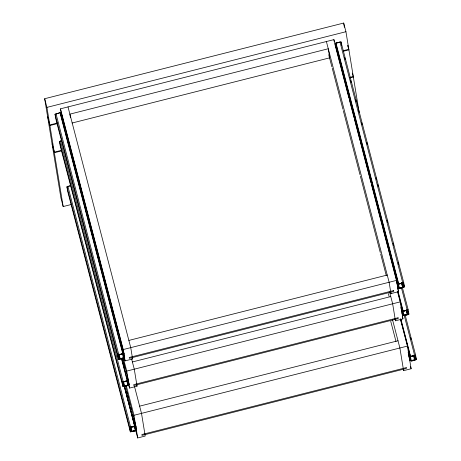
<?xml version="1.0" encoding="UTF-8"?>
<svg xmlns="http://www.w3.org/2000/svg" width="461" height="461" viewBox="0 0 461 461"><rect width="100%" height="100%" fill="white"/><g stroke="black" fill="none" stroke-linecap="round" stroke-linejoin="round"><path stroke-width="0.69" d="M55.032 114.247L59.999 112.691L122.77 353.633L118.535 354.872L119.22 359.084L123.548 358.376L118.483 359.367L55.746 118.638L55.032 114.247L117.762 354.97L118.483 359.367M55.798 114.144L56.334 113.844M122.77 382.809L123.675 386.289L128.002 385.58L122.937 386.566L60.201 145.837L59.486 141.446L61.78 140.57M60.253 141.343L60.789 141.043M130.192 428.142L131.103 431.623L135.425 430.914L130.365 431.899L67.629 191.177L66.908 186.78L70.539 185.57M334.784 43.824L339.256 42.395M117.762 354.97L122.77 353.633M120.229 358.848L123.928 357.529L123.358 354.019L119.532 354.601L124.095 353.737L124.701 357.425L120.229 358.848L118.961 353.979M122.937 386.566L122.217 382.175L127.19 380.619L122.989 382.071L123.675 386.289M124.683 386.047L128.383 384.728L127.812 381.218L123.986 381.8L128.55 380.942L129.149 384.624L124.683 386.047L123.415 381.178M130.365 431.899L129.645 427.508L134.612 425.952L122.995 381.431M132.105 431.387L135.811 430.061L135.234 426.552L131.408 427.134L135.972 426.275L136.577 429.957L132.105 431.387L130.982 426.995M402.649 287.157L398.125 288.229L397.52 284.546L401.992 283.123L398.287 284.443L398.863 287.952L402.649 287.157L401.566 282.985M403.15 287.399L403.686 287.099L402.995 282.887L398.707 283.803L335.936 42.867L340.996 41.882L403.732 282.605L404.453 286.996L399.485 288.551L403.15 287.399L401.883 282.53M402.58 315.433L401.975 311.745L406.446 310.322L402.741 311.648L403.317 315.151L407.138 314.575L402.58 315.433L402.032 313.342M402.39 287.543L408.187 309.809L408.907 314.2L407.95 314.736L403.94 315.75L408.141 314.304L407.449 310.086L403.162 311.008L398.05 291.312M410.002 360.767L409.397 357.085L413.869 355.656L410.169 356.981L410.739 360.49L414.566 359.908L411.051 360.796L410.002 360.767L408.734 355.898M405.098 314.788L415.615 355.143L416.329 359.534L415.373 360.07L411.362 361.084L415.563 359.638L414.877 355.419L410.584 356.341L400.937 319.254M61.227 150.39L54.26 152.153L49.897 125.519L47.546 116.287L44.671 98.717L343.681 23.05L345.94 31.717L348.816 49.281L343.243 50.693M57.469 123.012L49.805 124.948L46.924 107.384L345.94 31.717M61.296 113.781L60.483 108.819L333.914 39.629L396.65 280.357L398.506 291.686L390.98 293.594L390.617 292.199M56.951 113.688L59.999 112.691M339.054 42.297L335.936 42.867M49.897 125.519L57.562 123.577M343.336 51.263L348.908 49.851L347.865 45.852M72.072 123.029L329.753 57.821L328.267 48.757L69.893 114.138L70.464 117.624M349.784 77.367L353.27 76.486L348.908 49.851M71.53 204.436L63.169 206.551L54.352 152.718L61.319 150.954M349.882 77.932L353.362 77.05L352.4 73.149M68.211 186.377L70.677 185.754M128.867 340.42L387.24 275.038M124.032 354.503L123.22 349.547L396.65 280.357M403.732 282.605L398.707 283.803M124.17 357.402L125.075 360.882L132.601 358.975L130.745 347.64L68.009 106.917M132.393 361.954L390.767 296.573M131.552 358.739L134.272 369.175L137.055 386.18L129.529 388.081L126.746 371.082L400.177 301.886L397.457 291.45M408.187 309.809L403.162 311.008M395.071 319.404L395.434 320.793L402.96 318.891L400.177 301.886M139.631 406.158L398.004 340.771M134.439 386.243L141.51 413.379L145.221 436.048L137.701 437.95L133.984 415.28L407.415 346.09L400.344 318.954M415.615 355.143L410.584 356.341M134.612 425.952L130.411 427.405L131.103 431.623M403.237 369.273L403.6 370.661L411.126 368.76L407.415 346.09M339.671 42.141L340.258 42.158M124.095 353.737L61.359 113.014L60.31 112.985L123.047 353.708M347.773 45.282L348.816 49.281M344.621 57.406L345.162 59.492M350.602 80.364L351.144 82.45M355.679 99.841L356.22 101.933M361.66 122.805L362.208 124.891M366.737 142.282L367.284 144.374M375.986 177.767L376.533 179.853M377.801 184.723L378.343 186.809M387.05 220.208L387.592 222.294M393.031 243.166L393.573 245.252M398.108 262.649L398.65 264.735M403.548 283.521L404.453 286.996M339.947 41.853L402.683 282.576M402.597 282.927L403.686 287.099M401.779 283.895L402.683 287.37M408.181 311.417L408.907 314.2M401.519 288.211L407.138 309.775M407.051 310.126L408.141 314.304M406.861 310.564L407.95 314.736M406.337 309.734L407.605 314.604M406.02 310.184L407.138 314.575M335.741 43.282L398.477 284.011M348.683 93.162L349.046 94.551M354.665 116.12L355.028 117.515M365.723 158.561L366.086 159.955M380.048 213.524L380.411 214.918M394.011 267.098L394.553 269.184M397.094 278.922L397.457 280.317M398.546 284.489L399.451 287.969M398.137 285.169L398.863 287.952M334.968 44.515L348.931 98.089M349.288 99.478L354.008 117.572M354.365 118.961L359.989 140.53M360.352 141.919L371.047 182.971M371.41 184.36L388.093 248.37M388.456 249.758L397.52 284.546M396.673 282.662L398.125 288.229M410.532 337.268L411.074 339.359M415.609 356.751L416.329 359.534M397.595 288.211L398.506 291.686M404.228 315.457L414.566 355.114M397.855 291.732L403.905 315.168M414.479 355.46L415.563 359.638M414.289 355.898L415.009 358.681M402.776 313.065L403.317 315.151M413.759 355.068L415.027 359.937M413.442 355.517L414.566 359.908M400.886 307.573L401.975 311.745M401.312 310.558L401.675 311.953M402.234 316.108L402.96 318.891M400.563 318.977L410.359 356.543M409.518 353.547L409.881 354.941M410.238 356.33L411.327 360.502M410.013 357.707L410.739 360.49M408.129 352.21L409.397 357.085M326.388 41.53L389.124 282.259L390.98 293.594M410.578 366.668L411.126 368.76M328.9 54.542L329.753 57.821M328.97 55.648L331.868 66.782M332.231 68.17L342.932 109.222M343.289 110.611L359.972 174.621M360.335 176.016L380.279 252.542M380.642 253.936L386.266 275.505M389.568 291.963L392.651 303.793L395.434 320.793M388.364 293.657L389.09 296.44M392.455 319.467L399.889 347.992L403.6 370.661M390.726 321.265L395.982 341.44M132.238 357.586L132.601 358.975M136.692 384.785L137.055 386.18M60.483 108.819L123.22 349.547M62.506 118.782L63.048 120.874M63.411 122.263L64.863 127.83M66.678 134.785L67.22 136.871M68.487 141.746L69.035 143.832M69.398 145.221L70.481 149.399M71.755 154.268L72.296 156.354M72.659 157.748L73.201 159.834M73.564 161.223L74.112 163.309M74.475 164.704L75.016 166.79M77.736 177.226L78.278 179.312M79.551 184.187L80.093 186.273M80.456 187.662L81.545 191.839M82.813 196.709L83.355 198.795M83.718 200.183L84.265 202.275M85.533 207.145L86.074 209.231M86.985 212.711L87.527 214.797M88.794 219.667L89.342 221.753M89.705 223.147L90.247 225.233M90.61 226.622L91.151 228.714M91.514 230.102L92.603 234.274M94.782 242.624L95.323 244.716M96.591 249.585L97.138 251.671M98.043 255.152L98.591 257.238M99.858 262.107L100.4 264.193M100.763 265.588L102.215 271.149M103.12 274.629L103.667 276.715M104.025 278.11L104.572 280.196M105.84 285.065L106.387 287.151M106.745 288.546L107.292 290.632M107.655 292.026L108.197 294.112M109.107 297.587L109.649 299.679M110.917 304.548L111.464 306.634M111.821 308.023L113.273 313.589M115.089 320.551L115.63 322.637M116.904 327.506L117.446 329.592M117.809 330.986L118.35 333.073M120.165 340.028L120.707 342.12M121.07 343.508L121.618 345.594M121.981 346.989L122.522 349.075M124.153 355.333L124.701 357.425M123.024 354.048L123.928 357.529M122.309 353.65L123.392 357.828M123.3 357.863L126.746 371.082M122.747 358.675L128.55 380.942M122.442 358.883L122.989 360.969M123.352 362.358L123.894 364.449M124.257 365.838L124.798 367.924M125.709 371.405L126.251 373.491M128.792 383.235L129.149 384.624M128.625 384.601L129.529 388.081M121.698 358.646L127.501 380.913M127.478 381.247L128.383 384.728M121.387 358.358L127.224 380.832M126.763 380.855L127.847 385.027M55.988 113.711L118.725 354.434M118.725 354.93L119.808 359.102M126.187 385.367L133.984 415.28M118.316 355.61L119.22 359.084M125.455 385.92L135.972 426.275M126.602 391.694L127.15 393.78M127.513 395.169L128.233 397.952M129.322 402.13L129.869 404.216M130.774 407.697L131.316 409.783M132.589 414.652L133.131 416.738M133.494 418.133L134.036 420.219M134.399 421.608L134.946 423.699M136.214 428.569L136.577 429.957M124.407 385.892L134.923 426.246M60.443 140.91L123.179 381.639M134.721 425.889L135.811 430.061M124.314 386.508L134.647 426.166M135.701 430.297L137.701 437.95M134.894 427.716L135.62 430.493M134.186 426.189L135.275 430.361M59.486 141.446L122.217 382.175M67.865 186.244L130.601 426.972M130.601 427.462L131.69 431.64M44.671 98.717L46.924 107.384M66.908 186.78L129.645 427.508M54.26 152.153L52.001 143.486L47.639 116.852M54.352 152.718L52.093 144.051L60.91 197.89L63.169 206.551M353.362 77.05L359.165 112.467M343.681 23.05L344.373 27.268M340.996 41.882L341.613 45.645M333.914 39.629L334.26 41.755M124.263 355.921L125.075 360.882M61.359 113.014L61.86 116.086M393.619 290.563L129.224 357.471L129.362 358.324L393.757 291.415L393.619 290.563M398.074 317.767L133.678 384.67L133.817 385.523L398.212 318.614L398.074 317.767M406.239 367.636L141.844 434.539L141.982 435.391L406.377 368.483L406.239 367.636"/></g></svg>
